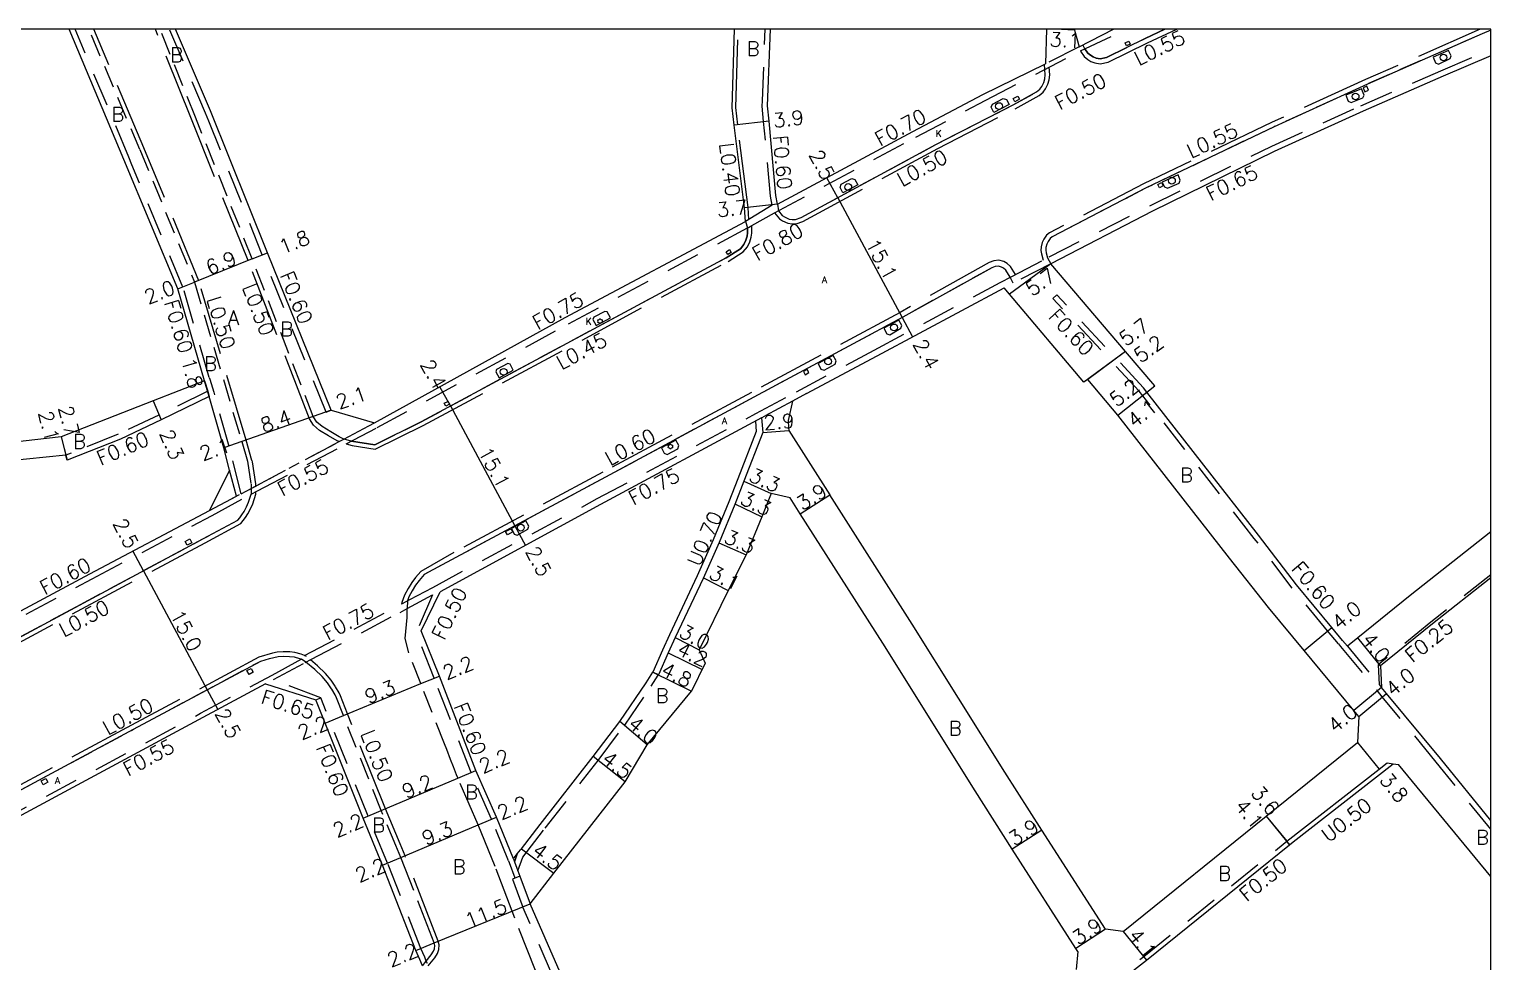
# Model space of a CAD drawing. Header units: metres. Extents: x -4000 to -3200, y -110400 to -109800.
# Drawn here: x -3362 to -3200, y -109903.4 to -109800 of the extents above; entities that cross this region are included whole.
import ezdxf

# ---------------------------------------------------------------- set-up
doc = ezdxf.new("R2010")
doc.units = ezdxf.units.M
doc.header["$LTSCALE"] = 2.5
for name, pattern in [('2213000', [1.5, 1, -0.5]), ('2227000', [2.5, 2, -0.5]), ('2232000', [2.5, 1.5, -1]), ('2233000', [4, 3, -1]), ('6301000', [1, 0.5, -0.5])]:
    doc.linetypes.add(name, pattern=pattern)
doc.layers.get('0').update_dxf_attribs({"color": 150, "lineweight": 30})
for name, color, linetype in [('2101000', 177, 'Continuous'), ('2213000', 6, '2213000'), ('2227000', 3, '2227000'), ('2231000', 162, 'Continuous'), ('2232000', 4, '2232000'), ('2233000', 62, '2233000'), ('2235000', 7, 'Continuous'), ('2236000', 3, 'Continuous'), ('2238000', 11, 'Continuous'), ('2239000', 3, 'Continuous'), ('9107000', 111, 'Continuous'), ('9201100', 215, 'Continuous'), ('9201500', 222, 'Continuous'), ('9202100', 82, 'Continuous'), ('9202200', 155, '6301000'), ('9203500', 155, 'Continuous'), ('999', 7, 'Continuous')]:
    doc.layers.add(name, color=color, linetype=linetype)
doc.styles.add('Dm_Anotation', font='txt.shx', dxfattribs={"bigfont": 'pscdm.shx'})

# ---------------------------------------------------------------- blocks, each defined once
blk = doc.blocks.new('223800')
blk.add_circle((0, 0), 0.75)
blk = doc.blocks.new('223900')
blk.add_lwpolyline([(-0.22, -0.37), (-0.44, -0.3), (-0.47, -0.27), (-0.48, -0.24), (-0.44, 0.01), (-0.48, 0.23), (-0.47, 0.27), (-0.45, 0.29), (-0.21, 0.38), (-0.04, 0.53), (0, 0.54), (0.03, 0.53), (0.22, 0.37), (0.44, 0.3), (0.47, 0.27), (0.48, 0.24), (0.44, -0.01), (0.48, -0.23), (0.47, -0.27), (0.45, -0.29), (0.21, -0.38), (0.04, -0.53), (0, -0.54), (-0.03, -0.53)], close=True)

msp = doc.modelspace()

# ---------------------------------------------------------------- linework, layer by layer
at = {"layer": '2101000'}
for points in [[(-3351.55, -109814.42), (-3357.61, -109800)], [(-3341.95, -109809.06), (-3345.82, -109800)], [(-3284.1, -109808.7), (-3283.85, -109800)], [(-3280.18, -109808.48), (-3279.85, -109800)], [(-3249.26, -109800), (-3249.37, -109803.84)], [(-3246.12, -109800), (-3246.16, -109800.12), (-3245.64, -109801.94)], [(-3245.64, -109801.94), (-3241.83, -109800)], [(-3200, -109802.93), (-3205.27, -109805.2), (-3214.13, -109809.09), (-3224, -109813.55), (-3237.5, -109820.16), (-3248.77, -109825.99)], [(-3279.07, -109819.4), (-3264.08, -109811.34), (-3256.31, -109807.25), (-3249.37, -109803.84)], [(-3328.57, -109842.23), (-3335.64, -109824.79), (-3341.95, -109809.06)], [(-3282.64, -109821.32), (-3282.75, -109819.78), (-3283.89, -109810.64), (-3284.1, -109808.7)], [(-3279.07, -109819.4), (-3279.26, -109818.44), (-3280.02, -109810.19), (-3280.18, -109808.48)], [(-3342.6, -109838.97), (-3345.56, -109828.79), (-3351.55, -109814.42)], [(-3323.77, -109843.62), (-3302.61, -109831.96), (-3282.64, -109821.32)], [(-3216.43, -109867.74), (-3217.62, -109866.3), (-3221.54, -109861.57), (-3225.75, -109856.07), (-3238.13, -109840.22), (-3237.26, -109839.54), (-3240.51, -109835.71), (-3248.77, -109825.99)], [(-3275.85, -109840.38), (-3268.03, -109836.2), (-3253.96, -109828.66), (-3253.96, -109828.66)], [(-3214.64, -109876.16), (-3215.19, -109875.51), (-3220.7, -109868.85), (-3224.65, -109864.09), (-3228.97, -109858.61), (-3241.35, -109842.76), (-3244.69, -109838.81), (-3245.1, -109839.1), (-3253.36, -109829.36), (-3253.96, -109828.66)], [(-3342.6, -109838.97), (-3348.32, -109841.2), (-3358.49, -109845.16), (-3366.96, -109846.12), (-3370.79, -109846.55), (-3374.75, -109846.99)], [(-3275.85, -109840.38), (-3277.42, -109841.22), (-3277.91, -109843.36), (-3277.88, -109844.18), (-3277.83, -109844.47), (-3273.27, -109851.62)], [(-3342.08, -109840.7), (-3347.41, -109843.31), (-3351.92, -109845.45), (-3357.83, -109847.78), (-3357.93, -109847.38), (-3357.98, -109847.2), (-3366.74, -109848.11), (-3370.56, -109848.54), (-3374.48, -109849.07)], [(-3339.83, -109848.86), (-3340.46, -109846.4), (-3342.08, -109840.7)], [(-3328.57, -109842.23), (-3323.77, -109843.62)], [(-3280.84, -109843.07), (-3298.72, -109852.68), (-3316.48, -109862.37)], [(-3280.84, -109843.07), (-3280.72, -109844.69), (-3282.82, -109850.09), (-3283.81, -109852.66), (-3285.56, -109856.89), (-3287.34, -109860.88), (-3290.42, -109867.41), (-3291.21, -109869.12), (-3292.29, -109871.57), (-3292.91, -109871.26)], [(-3339.83, -109848.86), (-3342.04, -109853.35)], [(-3277.69, -109851.94), (-3279.8, -109851.44), (-3280.81, -109854.04), (-3282.56, -109858.25), (-3284.54, -109862.2), (-3287.76, -109868.79), (-3287.09, -109870.26)], [(-3245.78, -109902.21), (-3245.99, -109901.88), (-3253.06, -109890.88), (-3257.17, -109884.42), (-3267.42, -109868.04), (-3276.57, -109853.71), (-3277.69, -109851.94)], [(-3242.73, -109899.74), (-3249.77, -109888.79), (-3253.88, -109882.33), (-3264.14, -109865.93), (-3273.27, -109851.62)], [(-3404.86, -109886.6), (-3396.62, -109882.51), (-3373.68, -109870.2), (-3355.34, -109860.36), (-3342.04, -109853.35)], [(-3200, -109855.7), (-3208.94, -109862.75), (-3214.73, -109867.44), (-3215.9, -109868.38)], [(-3200, -109860.79), (-3206.47, -109865.9), (-3212.23, -109870.56)], [(-3318.58, -109866.69), (-3316.48, -109862.37)], [(-3308.36, -109891.96), (-3310.24, -109887.33), (-3312.51, -109882.15), (-3316.57, -109871.71), (-3318.58, -109866.69)], [(-3216.43, -109867.74), (-3215.9, -109868.38)], [(-3308.36, -109891.96), (-3307.93, -109891.41), (-3307.57, -109890.95), (-3307.48, -109890.83), (-3305.39, -109888.13), (-3299.51, -109880.62), (-3296.58, -109876.72), (-3293.65, -109872.44), (-3292.91, -109871.26)], [(-3287.09, -109870.26), (-3288.6, -109873.37)], [(-3212.23, -109870.56), (-3212.11, -109872.96)], [(-3335.86, -109872.54), (-3342.79, -109876.29), (-3376.39, -109894.37), (-3386.42, -109899.16)], [(-3335.86, -109872.54), (-3330.26, -109874.34)], [(-3200, -109887.72), (-3205.57, -109880.84), (-3211.56, -109873.61), (-3212.11, -109872.96)], [(-3318.45, -109903.81), (-3318.75, -109903.1), (-3319.18, -109902.11), (-3322.86, -109892.67), (-3325.03, -109887.45), (-3329.25, -109876.91), (-3330.26, -109874.34)], [(-3306.5, -109896.94), (-3303.89, -109893.54), (-3295.98, -109883.41), (-3293.54, -109879.32), (-3288.6, -109873.37)], [(-3214.64, -109876.16), (-3214.79, -109879.06)], [(-3240.75, -109899.99), (-3224.91, -109887.22), (-3214.79, -109879.06)], [(-3255.66, -109917.04), (-3252.52, -109914.53), (-3252.83, -109914.14), (-3247.83, -109910.13), (-3247.52, -109910.52), (-3243.52, -109907.36), (-3238.16, -109903.17), (-3222.31, -109890.39), (-3222.62, -109890), (-3212.39, -109882), (-3211.5, -109881.31)], [(-3211.5, -109881.31), (-3210.82, -109881.41), (-3210.22, -109881.5)], [(-3200, -109893.9), (-3208.67, -109883.37), (-3210.22, -109881.5)], [(-3277.65, -109967.44), (-3278.63, -109965.37), (-3284.78, -109949.62), (-3287.54, -109943.06), (-3294.8, -109925.84), (-3300.33, -109911.64), (-3301.32, -109909.21), (-3303.18, -109904.54), (-3306.5, -109896.94)], [(-3240.75, -109899.99), (-3242.73, -109899.74)], [(-3245.78, -109902.21), (-3245.98, -109904.21)]]:
    msp.add_lwpolyline(points, dxfattribs=at)
at = {"layer": '2213000'}
for points in [[(-3349.78, -109813.34), (-3355.42, -109800)], [(-3343.61, -109809.76), (-3347.52, -109800)], [(-3200, -109800.12), (-3200.95, -109800.51), (-3213.66, -109806.07), (-3224.02, -109810.8), (-3238.27, -109817.63), (-3248.61, -109823), (-3248.85, -109823.21), (-3249.09, -109823.53), (-3249.22, -109823.81), (-3249.32, -109824.21), (-3249.33, -109824.49), (-3249.3, -109824.8), (-3249.15, -109825.33)], [(-3245, -109802.18), (-3244.66, -109802.66), (-3244.38, -109802.89), (-3244.09, -109803.06), (-3243.74, -109803.19), (-3243.32, -109803.27), (-3242.61, -109803.13), (-3238.3, -109801.02), (-3236.12, -109800)], [(-3278.97, -109820.12), (-3278.55, -109820.64), (-3278.29, -109820.78), (-3277.79, -109821.04), (-3277.44, -109821.08), (-3277.1, -109821.08), (-3276.46, -109820.86), (-3261.54, -109812.79), (-3252.97, -109808.38), (-3250.35, -109806.95), (-3250, -109806.65), (-3249.79, -109806.36), (-3249.56, -109805.92), (-3249.44, -109805.51), (-3249.39, -109805.06), (-3249.44, -109804.47)], [(-3330.55, -109842.93), (-3337.31, -109825.46), (-3343.61, -109809.76)], [(-3349.78, -109813.34), (-3343.71, -109828.05), (-3338.48, -109845.71), (-3337.84, -109847.86), (-3337.45, -109850.43), (-3337.44, -109850.9), (-3337.42, -109851.53)], [(-3326.3, -109845.65), (-3323.74, -109846.05), (-3318.59, -109843.5), (-3284.79, -109825.33), (-3283.2, -109824.33), (-3282.82, -109823.85), (-3282.6, -109823.37), (-3282.46, -109822.93), (-3282.41, -109822.56), (-3282.41, -109822.03)], [(-3253.28, -109827.49), (-3253.77, -109826.72), (-3254.01, -109826.5), (-3254.25, -109826.36), (-3254.59, -109826.27), (-3254.94, -109826.31), (-3255.33, -109826.43), (-3265.19, -109831.91), (-3281.7, -109840.79), (-3298.15, -109849.64), (-3318.24, -109860.43), (-3318.82, -109861.09), (-3319.22, -109861.61), (-3319.59, -109862.23), (-3319.96, -109862.91), (-3320.12, -109863.37), (-3320.13, -109864.2)], [(-3326.3, -109845.65), (-3327.15, -109845.42), (-3327.67, -109845.17), (-3328.62, -109844.63), (-3329.57, -109844.05), (-3330.15, -109843.55), (-3330.55, -109842.93)], [(-3417.33, -109894.36), (-3416.86, -109894.72), (-3416.31, -109895.04), (-3415.96, -109895.15), (-3415.63, -109895.22), (-3415.25, -109895.22), (-3414.86, -109895.11), (-3413.95, -109894.67), (-3366.28, -109869.08), (-3342.78, -109856.48), (-3338.9, -109854.42), (-3338.7, -109854.15), (-3338.48, -109853.84), (-3338.23, -109853.46), (-3337.96, -109852.95), (-3337.72, -109852.42), (-3337.42, -109851.53)], [(-3316.01, -109879.22), (-3318.62, -109872.52), (-3319.97, -109869.13), (-3320.35, -109867.54), (-3320.14, -109865.21), (-3320.13, -109864.2)], [(-3387.09, -109898.92), (-3387, -109898.48), (-3386.95, -109898.02), (-3386.81, -109897.61), (-3386.57, -109897.18), (-3386.36, -109896.93), (-3386.1, -109896.7), (-3370.54, -109888.35), (-3350.47, -109877.58), (-3336.38, -109870.04), (-3335.39, -109869.74), (-3334.46, -109869.53), (-3333.89, -109869.49), (-3333.2, -109869.51), (-3332.68, -109869.57), (-3332.07, -109869.73), (-3331.86, -109869.81)], [(-3328.98, -109872.45), (-3329.57, -109871.75), (-3330.39, -109870.95), (-3331.36, -109870.16), (-3331.86, -109869.81)], [(-3321.39, -109890.49), (-3323.01, -109886.59), (-3327.21, -109876.07), (-3327.99, -109874.09), (-3328.13, -109873.79), (-3328.5, -109873.16), (-3328.54, -109873.11), (-3328.98, -109872.45)], [(-3315.35, -109880.93), (-3315.76, -109879.85)], [(-3314.68, -109882.64), (-3315.02, -109881.77)], [(-3318.45, -109903.81), (-3318.02, -109903.28), (-3317.49, -109902.61), (-3317.21, -109902.2), (-3317.12, -109901.92), (-3317.09, -109901.54), (-3317.14, -109901.28)]]:
    msp.add_lwpolyline(points, dxfattribs=at)
at = {"layer": '2227000'}
for points in [[(-3326.3, -109845.65), (-3323.74, -109846.05)], [(-3338.9, -109854.42), (-3338.7, -109854.15), (-3338.48, -109853.84), (-3338.23, -109853.46), (-3337.96, -109852.95), (-3337.72, -109852.42), (-3337.42, -109851.53)], [(-3349.3, -109859.97), (-3342.78, -109856.48), (-3342.19, -109856.17)], [(-3357.87, -109864.57), (-3355.73, -109863.43)], [(-3315.76, -109879.85), (-3316.01, -109879.22)], [(-3315.02, -109881.77), (-3315.35, -109880.93)], [(-3308.51, -109897.76), (-3310.39, -109892.79), (-3312.27, -109888.19), (-3314.54, -109882.99), (-3314.68, -109882.64)], [(-3317.14, -109901.28), (-3320.84, -109891.81), (-3321.39, -109890.49)], [(-3279.87, -109968.44), (-3280.82, -109966.36), (-3287.1, -109950.55), (-3289.75, -109944), (-3296.76, -109926.84), (-3303.64, -109910.16), (-3308.51, -109897.76)]]:
    msp.add_lwpolyline(points, dxfattribs=at)
at = {"layer": '2231000'}
for points in [[(-3281.51, -109843.43), (-3281.43, -109844.58), (-3283.47, -109849.84), (-3284.46, -109852.4), (-3286.21, -109856.61), (-3287.98, -109860.59), (-3291.06, -109867.11), (-3291.84, -109868.84), (-3292.91, -109871.26)], [(-3222.31, -109890.39), (-3221.91, -109890.08), (-3210.82, -109881.41)]]:
    msp.add_lwpolyline(points, dxfattribs=at)
at = {"layer": '2232000'}
for points in [[(-3432.09, -109901.72), (-3432.04, -109902.36), (-3421.79, -109896.8), (-3417.11, -109894.24), (-3416.08, -109893.67), (-3396.33, -109883.05), (-3373.39, -109870.74), (-3355.05, -109860.9), (-3341.76, -109853.88), (-3337.43, -109851.54), (-3336.74, -109851.17), (-3326.9, -109845.97), (-3323.48, -109844.15), (-3302.24, -109832.65), (-3282.31, -109821.98), (-3281.93, -109821.77), (-3279.41, -109820.35), (-3263.75, -109811.96), (-3255.98, -109807.87), (-3245.49, -109802.41), (-3240.39, -109800)], [(-3350.99, -109814.18), (-3356.96, -109800)], [(-3342.5, -109809.29), (-3346.48, -109800)], [(-3280.77, -109808.54), (-3280.76, -109807.95), (-3280.45, -109800)], [(-3376.64, -109893.9), (-3343.04, -109875.82), (-3335.12, -109871.58), (-3331.29, -109869.51), (-3331.52, -109869.42), (-3320.72, -109863.69), (-3319.85, -109863.22), (-3317.29, -109861.86), (-3299.07, -109852.03), (-3281.48, -109842.6), (-3276.98, -109840.19), (-3268.38, -109835.56), (-3254.41, -109828.06), (-3253.11, -109827.4), (-3248.97, -109825.23), (-3237.79, -109819.57), (-3224.28, -109812.96), (-3214.4, -109808.49), (-3205.53, -109804.6), (-3200, -109802.22)], [(-3245.64, -109801.94), (-3249.37, -109803.84)], [(-3329.12, -109842.46), (-3336.2, -109825.02), (-3342.14, -109810.19), (-3342.5, -109809.29)], [(-3279.66, -109819.51), (-3279.85, -109818.52), (-3280.62, -109810.24), (-3280.77, -109808.54)], [(-3342.08, -109838.61), (-3345, -109828.59), (-3350.65, -109815.02), (-3350.99, -109814.18)], [(-3279.66, -109819.51), (-3282.64, -109821.32)], [(-3248.77, -109825.99), (-3253.96, -109828.66)], [(-3248.55, -109829.85), (-3248.11, -109829.45)], [(-3216.89, -109868.12), (-3218.09, -109866.68), (-3222.01, -109861.94), (-3226.22, -109856.43), (-3238.97, -109840.12), (-3248.55, -109829.85)], [(-3238.13, -109840.22), (-3238.51, -109839.73), (-3248.11, -109829.45)], [(-3342.6, -109838.97), (-3342.25, -109840.12), (-3342.08, -109840.7)], [(-3342.08, -109838.61), (-3342.03, -109838.78), (-3341.59, -109840.23), (-3341.5, -109840.53)], [(-3342.25, -109840.12), (-3347.67, -109842.77), (-3352.17, -109844.9), (-3357.41, -109846.97), (-3357.98, -109847.2)], [(-3338.54, -109851.48), (-3339.88, -109846.25), (-3341.5, -109840.53)], [(-3329.12, -109842.46), (-3328.57, -109842.23)], [(-3277.42, -109841.22), (-3280.45, -109842.86)], [(-3338.54, -109851.48), (-3337.44, -109850.9), (-3336.94, -109850.64), (-3327.69, -109845.71), (-3327.15, -109845.42), (-3323.77, -109843.62)], [(-3339.08, -109851.77), (-3339.83, -109848.86)], [(-3342.04, -109853.35), (-3339.08, -109851.77)], [(-3200, -109860.48), (-3206.63, -109865.71), (-3212.49, -109870.45)], [(-3329.71, -109874.12), (-3334.95, -109872.09), (-3331.45, -109870.2), (-3330.73, -109869.83), (-3320.93, -109864.63), (-3320.13, -109864.2), (-3317.34, -109862.69), (-3319.14, -109866.91)], [(-3308.91, -109892.19), (-3310.8, -109887.56), (-3313.06, -109882.38), (-3317.13, -109871.93), (-3319.14, -109866.91)], [(-3216.89, -109868.12), (-3216.66, -109868.4), (-3212.68, -109873.21), (-3212.57, -109873.34)], [(-3215.9, -109868.38), (-3212.37, -109872.64), (-3212.11, -109872.96)], [(-3212.49, -109870.45), (-3212.37, -109872.64)], [(-3307.31, -109891.75), (-3304.83, -109888.56), (-3298.95, -109881.04), (-3296.01, -109877.12), (-3293.07, -109872.83), (-3292.31, -109871.61), (-3292.29, -109871.57)], [(-3330.26, -109874.34), (-3329.71, -109874.12)], [(-3317.9, -109903.57), (-3318.02, -109903.28), (-3318.2, -109902.86), (-3318.63, -109901.89), (-3322.31, -109892.44), (-3324.48, -109887.22), (-3329.71, -109874.12)], [(-3200, -109888.68), (-3206.04, -109881.22), (-3212.03, -109873.99), (-3212.57, -109873.34)], [(-3247.83, -109910.13), (-3246.85, -109909.35), (-3243.83, -109906.97), (-3238.47, -109902.78), (-3223.01, -109890.32), (-3222.62, -109890)], [(-3308.91, -109892.19), (-3308.85, -109892.36), (-3308.21, -109894.07), (-3308.2, -109894.08)], [(-3308.36, -109891.96), (-3308.24, -109892.27), (-3307.87, -109893.27), (-3307.65, -109893.86), (-3306.5, -109896.94)], [(-3307.93, -109891.41), (-3308.24, -109892.27)], [(-3307.87, -109893.27), (-3307.31, -109891.75)], [(-3307.65, -109893.86), (-3308.48, -109894.19)], [(-3308.48, -109894.19), (-3307.42, -109897.01), (-3307.33, -109897.27), (-3307.32, -109897.3)], [(-3278.46, -109967.82), (-3279.46, -109965.73), (-3285.61, -109949.96), (-3288.37, -109943.41), (-3295.64, -109926.18), (-3301.17, -109911.97), (-3302.16, -109909.55), (-3304.02, -109904.88), (-3307.32, -109897.3)]]:
    msp.add_lwpolyline(points, dxfattribs=at)
at = {"layer": '2232000', "flags": 128}
msp.add_lwpolyline([(-3280.84, -109843.07), (-3280.45, -109842.86)], dxfattribs=at)
at = {"layer": '2233000'}
for points in [[(-3349.32, -109813.14), (-3354.88, -109800)], [(-3344.07, -109809.96), (-3348.06, -109800)], [(-3283.7, -109808.68), (-3283.45, -109800)], [(-3201.13, -109800), (-3201.16, -109800.01), (-3213.88, -109805.58), (-3224.25, -109810.31), (-3238.51, -109817.15), (-3248.91, -109822.56), (-3249.24, -109822.84), (-3249.55, -109823.25), (-3249.73, -109823.62), (-3249.85, -109824.13), (-3249.87, -109824.52), (-3249.82, -109824.9), (-3249.63, -109825.58)], [(-3245.5, -109802.42), (-3245.07, -109803.04), (-3244.69, -109803.35), (-3244.33, -109803.56), (-3243.88, -109803.73), (-3243.32, -109803.83), (-3242.43, -109803.66), (-3238.06, -109801.52), (-3234.82, -109800)], [(-3279.41, -109820.35), (-3278.87, -109821.03), (-3278.52, -109821.22), (-3277.94, -109821.51), (-3277.47, -109821.57), (-3277.01, -109821.57), (-3276.26, -109821.31), (-3261.31, -109813.23), (-3252.74, -109808.82), (-3250.06, -109807.36), (-3249.63, -109806.98), (-3249.37, -109806.62), (-3249.1, -109806.1), (-3248.96, -109805.6), (-3248.9, -109805.07), (-3248.97, -109804.22)], [(-3282.25, -109821.08), (-3282.35, -109819.74), (-3283.49, -109810.6), (-3283.7, -109808.68)], [(-3330.97, -109843.2), (-3337.77, -109825.65), (-3344.07, -109809.96)], [(-3337.35, -109847.79), (-3338, -109845.56), (-3343.24, -109827.88), (-3349.32, -109813.14)], [(-3326.9, -109845.97), (-3326.23, -109846.14), (-3323.67, -109846.54), (-3318.37, -109843.92), (-3284.55, -109825.73), (-3282.88, -109824.69), (-3282.42, -109824.1), (-3282.15, -109823.55), (-3282, -109823.03), (-3281.94, -109822.6), (-3281.93, -109821.77)], [(-3252.69, -109827.18), (-3253.26, -109826.3), (-3253.62, -109825.96), (-3254, -109825.75), (-3254.53, -109825.6), (-3255.09, -109825.66), (-3255.63, -109825.84), (-3265.48, -109831.39), (-3281.98, -109840.25), (-3298.45, -109849.1), (-3314.95, -109857.99), (-3318.63, -109860.09), (-3319.21, -109860.77), (-3319.64, -109861.31), (-3320.04, -109861.97), (-3320.43, -109862.71), (-3320.73, -109863.54), (-3320.77, -109863.71)], [(-3327.69, -109845.71), (-3327.91, -109845.61), (-3328.87, -109845.06), (-3329.86, -109844.46), (-3330.53, -109843.88), (-3330.97, -109843.2)], [(-3337.35, -109847.79), (-3337.32, -109847.96), (-3336.95, -109850.38), (-3336.94, -109850.64)], [(-3417.76, -109894.58), (-3417.15, -109895.12), (-3416.5, -109895.48), (-3416.08, -109895.62), (-3415.68, -109895.71), (-3415.19, -109895.7), (-3414.68, -109895.57), (-3413.73, -109895.1), (-3366.05, -109869.51), (-3342.55, -109856.91), (-3338.59, -109854.8), (-3338.31, -109854.44), (-3338.07, -109854.11), (-3337.81, -109853.7), (-3337.52, -109853.17), (-3337.26, -109852.6), (-3336.91, -109851.53), (-3336.91, -109851.26)], [(-3331.52, -109869.42), (-3331.91, -109869.26), (-3332.58, -109869.08), (-3333.16, -109869.01), (-3333.9, -109868.99), (-3334.54, -109869.04), (-3335.08, -109869.16), (-3336.57, -109869.59), (-3350.7, -109877.15), (-3370.77, -109887.92), (-3386.38, -109896.29), (-3386.71, -109896.59), (-3386.97, -109896.9), (-3387.26, -109897.41), (-3387.43, -109897.92), (-3387.49, -109898.49), (-3387.55, -109899.16)], [(-3328.58, -109872.15), (-3329.21, -109871.41), (-3330.08, -109870.55), (-3330.87, -109869.9)], [(-3320.92, -109890.3), (-3322.55, -109886.4), (-3326.75, -109875.89), (-3327.53, -109873.89), (-3327.69, -109873.56), (-3328.08, -109872.89), (-3328.13, -109872.83), (-3328.58, -109872.15)], [(-3317.8, -109903.8), (-3317.09, -109902.91), (-3316.76, -109902.43), (-3316.62, -109902.01), (-3316.59, -109901.5), (-3316.69, -109901.08), (-3320.37, -109891.63), (-3320.92, -109890.3)]]:
    msp.add_lwpolyline(points, dxfattribs=at)
at = {"layer": '2235000'}
for points in [[(-3240.54, -109801.51), (-3240.13, -109801.31), (-3239.97, -109801.64), (-3240.38, -109801.84)], [(-3214.16, -109806.51), (-3213.96, -109806.94), (-3213.55, -109806.76), (-3213.74, -109806.32)], [(-3252.94, -109807.69), (-3252.44, -109807.42), (-3252.26, -109807.76), (-3252.76, -109808.03)], [(-3236.33, -109817.36), (-3236.74, -109817.56), (-3236.91, -109817.2), (-3236.5, -109817)], [(-3284.79, -109824.67), (-3284.41, -109824.43), (-3284.22, -109824.73), (-3284.6, -109824.96)], [(-3275.6, -109838.06), (-3275.79, -109837.71), (-3276.21, -109837.93), (-3276.02, -109838.29)], [(-3316.02, -109841.46), (-3315.62, -109841.25), (-3315.44, -109841.57), (-3315.84, -109841.79)], [(-3344.76, -109856.77), (-3344.24, -109856.49), (-3344.02, -109856.92), (-3344.53, -109857.19)], [(-3309.22, -109855.68), (-3308.63, -109855.37), (-3308.44, -109855.72), (-3309.03, -109856.04)], [(-3337.21, -109871.28), (-3337.67, -109871.53), (-3337.9, -109871.09), (-3337.44, -109870.84)], [(-3360.71, -109883.31), (-3360.2, -109883.03), (-3359.97, -109883.47), (-3360.48, -109883.75)]]:
    msp.add_lwpolyline(points, close=True, dxfattribs=at)
at = {"layer": '2236000'}
for points in [[(-3206.4, -109803.11), (-3206.11, -109803.74), (-3205.79, -109803.87), (-3204.5, -109803.26), (-3204.4, -109802.94), (-3204.67, -109802.35)], [(-3216.06, -109807.32), (-3215.8, -109807.99), (-3215.49, -109808.13), (-3214.17, -109807.62), (-3214.03, -109807.31), (-3214.34, -109806.6)], [(-3255.08, -109809.23), (-3255.38, -109808.64), (-3255.25, -109808.29), (-3254.05, -109807.67), (-3253.69, -109807.77), (-3253.38, -109808.36)], [(-3236.42, -109816.96), (-3236.16, -109817.46), (-3235.84, -109817.6), (-3234.54, -109817.05), (-3234.42, -109816.72), (-3234.67, -109816.12)], [(-3271.82, -109818.12), (-3272.14, -109817.53), (-3272.03, -109817.19), (-3270.85, -109816.55), (-3270.5, -109816.65), (-3270.19, -109817.23)], [(-3297.6, -109831.98), (-3297.96, -109831.32), (-3298.23, -109831.27), (-3299.44, -109831.92), (-3299.55, -109832.18), (-3299.2, -109832.84)], [(-3267.3, -109833.15), (-3266.95, -109833.76), (-3266.62, -109833.86), (-3265.39, -109833.15), (-3265.31, -109832.82), (-3265.64, -109832.25)], [(-3308.37, -109837.77), (-3308.73, -109837.11), (-3308.98, -109837.05), (-3310.22, -109837.72), (-3310.3, -109837.96), (-3309.95, -109838.62)], [(-3274.59, -109837.06), (-3274.26, -109837.66), (-3273.92, -109837.78), (-3272.68, -109837.11), (-3272.58, -109836.76), (-3272.9, -109836.16)], [(-3291.96, -109846.4), (-3291.64, -109847), (-3291.31, -109847.12), (-3290.12, -109846.49), (-3290.02, -109846.13), (-3290.35, -109845.53)], [(-3308.59, -109855.34), (-3308.27, -109855.95), (-3307.94, -109856.07), (-3306.75, -109855.43), (-3306.65, -109855.08), (-3306.98, -109854.47)]]:
    msp.add_lwpolyline(points, close=True, dxfattribs=at)
at = {"layer": '9107000'}
for points in [[(-3200, -109800.12), (-3200.95, -109800.51), (-3213.66, -109806.07), (-3224.02, -109810.8), (-3238.27, -109817.63), (-3248.61, -109823), (-3248.85, -109823.21), (-3249.09, -109823.53), (-3249.22, -109823.81), (-3249.32, -109824.21), (-3249.33, -109824.49), (-3249.3, -109824.8), (-3249.15, -109825.33), (-3248.77, -109825.99)], [(-3236.12, -109800), (-3238.3, -109801.02), (-3242.61, -109803.13), (-3243.32, -109803.27), (-3243.74, -109803.19), (-3244.09, -109803.06), (-3244.38, -109802.89), (-3244.66, -109802.66), (-3245, -109802.18), (-3245.21, -109801.72)], [(-3279.07, -109819.4), (-3278.97, -109820.12), (-3278.55, -109820.64), (-3278.29, -109820.78), (-3277.79, -109821.04), (-3277.44, -109821.08), (-3277.1, -109821.08), (-3276.46, -109820.86), (-3261.54, -109812.79), (-3252.97, -109808.38), (-3250.35, -109806.95), (-3250, -109806.65), (-3249.79, -109806.36), (-3249.56, -109805.92), (-3249.44, -109805.51), (-3249.39, -109805.06), (-3249.44, -109804.47), (-3249.49, -109803.9)], [(-3282.64, -109821.32), (-3282.41, -109822.03), (-3282.41, -109822.56), (-3282.46, -109822.93), (-3282.6, -109823.37), (-3282.82, -109823.85), (-3283.2, -109824.33), (-3284.79, -109825.33), (-3318.59, -109843.5), (-3323.74, -109846.05), (-3326.3, -109845.65)], [(-3252.95, -109828.13), (-3253.28, -109827.49), (-3253.77, -109826.72), (-3254.01, -109826.5), (-3254.25, -109826.36), (-3254.59, -109826.27), (-3254.94, -109826.31), (-3255.33, -109826.43), (-3265.19, -109831.91), (-3281.7, -109840.79), (-3298.15, -109849.64), (-3318.24, -109860.43), (-3318.82, -109861.09), (-3319.22, -109861.61), (-3319.59, -109862.23), (-3319.96, -109862.91), (-3320.12, -109863.37), (-3320.13, -109864.2)], [(-3417.52, -109893.82), (-3417.33, -109894.36), (-3416.86, -109894.72), (-3416.31, -109895.04), (-3415.96, -109895.15), (-3415.63, -109895.22), (-3415.25, -109895.22), (-3414.86, -109895.11), (-3413.95, -109894.67), (-3366.28, -109869.08), (-3342.78, -109856.48), (-3338.9, -109854.42), (-3338.7, -109854.15), (-3338.48, -109853.84), (-3338.23, -109853.46), (-3337.96, -109852.95), (-3337.72, -109852.42), (-3337.42, -109851.53)], [(-3386.42, -109899.16), (-3386.84, -109899.39), (-3387.09, -109898.92), (-3387, -109898.48), (-3386.95, -109898.02), (-3386.81, -109897.61), (-3386.57, -109897.18), (-3386.36, -109896.93), (-3386.1, -109896.7), (-3370.54, -109888.35), (-3350.47, -109877.58), (-3336.38, -109870.04), (-3335.39, -109869.74), (-3334.46, -109869.53), (-3333.89, -109869.49), (-3333.2, -109869.51), (-3332.68, -109869.57), (-3332.07, -109869.73), (-3331.86, -109869.81)]]:
    msp.add_lwpolyline(points, dxfattribs=at)
at = {"layer": '9201100'}
for points in [[(-3246.16, -109800.12), (-3248.32, -109800)], [(-3280.02, -109810.19), (-3283.89, -109810.64)], [(-3279.07, -109819.4), (-3282.75, -109819.78)], [(-3337.31, -109825.46), (-3343.71, -109828.05)], [(-3337.31, -109825.46), (-3335.64, -109824.79)], [(-3248.77, -109825.99), (-3253.36, -109829.36)], [(-3345.56, -109828.79), (-3343.71, -109828.05)], [(-3240.51, -109835.71), (-3245.1, -109839.1)], [(-3240.51, -109835.71), (-3244.69, -109838.81)], [(-3342.08, -109840.7), (-3342.6, -109838.97)], [(-3241.35, -109842.76), (-3237.26, -109839.54)], [(-3241.35, -109842.76), (-3238.13, -109840.22)], [(-3348.32, -109841.2), (-3347.41, -109843.31)], [(-3328.57, -109842.23), (-3330.55, -109842.93)], [(-3330.55, -109842.93), (-3338.48, -109845.71)], [(-3358.49, -109845.16), (-3357.83, -109847.78)], [(-3358.49, -109845.16), (-3357.98, -109847.2)], [(-3338.48, -109845.71), (-3340.46, -109846.4)], [(-3276.57, -109853.71), (-3273.27, -109851.62)], [(-3220.7, -109868.85), (-3217.62, -109866.3)], [(-3212.23, -109870.56), (-3214.73, -109867.44)], [(-3292.91, -109871.26), (-3288.6, -109873.37)], [(-3327.21, -109876.07), (-3318.62, -109872.52)], [(-3318.62, -109872.52), (-3316.57, -109871.71)], [(-3212.11, -109872.96), (-3215.19, -109875.51)], [(-3214.64, -109876.16), (-3211.56, -109873.61)], [(-3329.25, -109876.91), (-3327.21, -109876.07)], [(-3293.54, -109879.32), (-3296.58, -109876.72)], [(-3214.79, -109879.06), (-3212.39, -109882)], [(-3295.98, -109883.41), (-3299.51, -109880.62)], [(-3314.53, -109883.01), (-3312.51, -109882.15)], [(-3323.01, -109886.59), (-3314.53, -109883.01)], [(-3325.03, -109887.45), (-3323.01, -109886.59)], [(-3312.27, -109888.19), (-3310.24, -109887.33)], [(-3224.91, -109887.22), (-3222.62, -109890)], [(-3224.91, -109887.22), (-3222.31, -109890.39)], [(-3320.84, -109891.81), (-3312.27, -109888.19)], [(-3249.77, -109888.79), (-3253.06, -109890.88)], [(-3307.48, -109890.83), (-3303.89, -109893.54)], [(-3322.86, -109892.67), (-3320.84, -109891.81)], [(-3317.14, -109901.28), (-3306.5, -109896.94)], [(-3242.73, -109899.74), (-3245.99, -109901.88)], [(-3240.75, -109899.99), (-3238.16, -109903.17)], [(-3319.18, -109902.11), (-3317.14, -109901.28)]]:
    msp.add_lwpolyline(points, dxfattribs=at)
at = {"layer": '9201100', "flags": 128}
for points in [[(-3272.41, -109818.67), (-3273.6, -109816.46)], [(-3272.41, -109818.67), (-3265.27, -109831.96)], [(-3265.27, -109831.96), (-3264.12, -109834.1)], [(-3315.34, -109841.75), (-3316.51, -109839.63)], [(-3315.34, -109841.75), (-3308.21, -109855.04)], [(-3280.72, -109844.69), (-3277.83, -109844.47)], [(-3282.82, -109850.09), (-3279.8, -109851.44)], [(-3283.8, -109852.62), (-3280.81, -109854.04)], [(-3308.21, -109855.04), (-3307.02, -109857.21)], [(-3349.38, -109860.02), (-3350.54, -109857.83)], [(-3285.58, -109856.93), (-3282.56, -109858.25)], [(-3349.38, -109860.02), (-3342.32, -109873.22)], [(-3287.3, -109860.79), (-3284.54, -109862.2)], [(-3290.42, -109867.41), (-3287.76, -109868.79)], [(-3291.21, -109869.12), (-3287.42, -109870.95)], [(-3342.32, -109873.22), (-3341.14, -109875.4)]]:
    msp.add_lwpolyline(points, dxfattribs=at)
at = {"layer": '9202200'}
msp.add_lwpolyline([(-3342.04, -109853.35), (-3323.77, -109843.62)], dxfattribs=at)
at = {"layer": '999'}
msp.add_lwpolyline([(-4000, -110400), (-3200, -110400), (-3200, -109800), (-4000, -109800)], close=True, dxfattribs=at)

# ---------------------------------------------------------------- block references
at = {"layer": '2238000', "xscale": 0.5, "yscale": 0.5, "zscale": 0.5}
for p in [(-3205.24, -109803.13, 10.81), (-3254.52, -109808.52, 12.22), (-3214.99, -109807.46, 11.18), (-3271.24, -109817.49, 12.62), (-3235.35, -109816.79, 11.71), (-3266.16, -109833.05, 12.43), (-3273.47, -109836.82, 12.66), (-3309.44, -109837.97, 13.41), (-3307.54, -109855.24, 13.64)]:
    msp.add_blockref('223800', p, dxfattribs=at)
at = {"layer": '2239000', "xscale": 0.5, "yscale": 0.5, "zscale": 0.5}
for p in [(-3298.75, -109832.36, 13.08), (-3290.95, -109846.26, 13.08)]:
    msp.add_blockref('223900', p, dxfattribs=at)

# ---------------------------------------------------------------- texts
at = {"layer": '9201500', "style": 'Dm_Anotation'}
for s, rotation, p in [('3.1', 356.8703, (-3248.96, -109801.9)), ('3.9', 6.7481, (-3279.48, -109810.93)), ('2.5', 298.2524, (-3275.65, -109813.89)), ('3.7', 5.9728, (-3285.73, -109820.84)), ('1.8', 21.971, (-3333.95, -109824.97)), ('15.1', 298.2516, (-3269.4, -109823.75)), ('6.9', 21.971, (-3342.08, -109827.28)), ('5.7', 36.3126, (-3250.84, -109829.69)), ('2.0', 21.971, (-3348.88, -109830.53)), ('5.7', 36.4791, (-3240.46, -109835.23)), ('5.2', 36.4791, (-3238.83, -109837.08)), ('2.4', 298.2119, (-3264.12, -109834.87)), ('1.8', 286.7866, (-3345.24, -109836.7)), ('2.4', 298.8596, (-3318.75, -109837.14)), ('5.2', 38.2405, (-3241.48, -109841.97)), ('2.1', 19.3273, (-3327.7, -109842.16)), ('2.7', 284.222, (-3358.84, -109841.95)), ('8.4', 19.3273, (-3336.06, -109844.75)), ('4.1', 38.2405, (-3239.5, -109844.27)), ('2.1', 284.222, (-3361.07, -109842.52)), ('2.9', 4.3653, (-3280.57, -109844.43)), ('2.3', 293.3376, (-3347.65, -109844.78)), ('2.1', 19.3273, (-3342.82, -109847.87)), ('15.1', 298.2412, (-3312.33, -109846.83)), ('3.3', 335.9636, (-3282.38, -109850.01)), ('3.3', 334.6696, (-3283.36, -109852.56)), ('3.9', 32.3126, (-3276.32, -109853.43)), ('2.5', 297.7869, (-3352.85, -109854.74)), ('3.3', 336.4083, (-3285.14, -109856.85)), ('2.5', 298.6123, (-3307.09, -109857.85)), ('3.1', 332.9992, (-3286.81, -109860.76)), ('15.0', 298.1375, (-3346.49, -109864.9)), ('4.0', 39.6602, (-3216.81, -109866.66)), ('3.0', 332.4662, (-3290.13, -109867.28)), ('4.2', 334.2272, (-3290.38, -109869.25)), ('4.0', 308.7025, (-3214.4, -109867.69)), ('2.2', 22.2682, (-3315.78, -109872.16)), ('4.8', 333.9097, (-3292.15, -109871.53)), ('4.0', 39.6423, (-3210.86, -109874.05)), ('9.3', 22.2682, (-3324.43, -109874.82)), ('2.5', 298.438, (-3341.51, -109875.81)), ('2.2', 22.2682, (-3331.86, -109878.8)), ('4.0', 39.5923, (-3217.25, -109878.07)), ('4.0', 319.3423, (-3295.8, -109877.22)), ('2.2', 22.9257, (-3311.74, -109882.52)), ('4.5', 321.676, (-3298.7, -109881.11)), ('9.2', 22.9257, (-3320.28, -109885.33)), ('3.8', 309.2172, (-3212.42, -109883.24)), ('3.6', 309.4035, (-3226.69, -109884.67)), ('2.2', 22.9294, (-3309.73, -109887.69)), ('4.1', 309.4035, (-3228.47, -109886.16)), ('2.2', 22.9257, (-3327.95, -109889.64)), ('9.3', 22.9294, (-3318.07, -109890.53)), ('3.9', 32.3773, (-3252.82, -109890.61)), ('4.5', 322.9058, (-3306.43, -109891.32)), ('2.2', 22.9294, (-3325.47, -109894.6)), ('11.5', 22.1762, (-3313.34, -109899.62)), ('3.9', 33.3061, (-3245.75, -109901.6)), ('4.1', 309.1688, (-3240.3, -109900.5)), ('2.2', 22.1762, (-3321.94, -109903.99))]:
    msp.add_text(s, height=1.6, rotation=rotation, dxfattribs=at).set_placement(p)
at = {"layer": '9202100', "style": 'Dm_Anotation'}
for s, height, p in [('B', 1.6, (-3282.49, -109802.96)), ('B', 1.6, (-3346.42, -109803.64)), ('B', 1.6, (-3352.94, -109810.22)), ('K', 0.75, (-3261.54, -109811.92, 12.44)), ('A', 0.75, (-3274.17, -109828.15)), ('A', 1.6, (-3340, -109832.77)), ('B', 1.6, (-3334.22, -109834.03)), ('K', 0.75, (-3300.36, -109832.75, 13.15)), ('B', 1.6, (-3342.68, -109837.86)), ('A', 0.75, (-3285.26, -109843.77, 12.96)), ('B', 1.6, (-3357.2, -109846.49)), ('B', 1.6, (-3234.46, -109850.22)), ('B', 1.6, (-3292.58, -109874.67)), ('B', 1.6, (-3260.09, -109878.28)), ('A', 0.75, (-3359.19, -109883.65, 14.56)), ('B', 1.6, (-3313.74, -109885.35)), ('B', 1.6, (-3324.02, -109889)), ('B', 1.6, (-3201.65, -109890.37)), ('B', 1.6, (-3315.11, -109893.64)), ('B', 1.6, (-3230.23, -109894.38))]:
    msp.add_text(s, height=height, dxfattribs=at).set_placement(p)
at = {"layer": '9203500', "style": 'Dm_Anotation'}
for s, rotation, p in [('L0.55', 26.0578, (-3239.06, -109804.07)), ('F0.50', 27.5039, (-3247.79, -109808.99)), ('F0.70', 28.2524, (-3267.72, -109813.01)), ('L0.55', 25.615, (-3233.23, -109814.34)), ('L0.40', 277.1412, (-3285.54, -109812.7)), ('F0.60', 275.2874, (-3279.6, -109811.82)), ('L0.50', 28.3887, (-3265.29, -109817.49)), ('F0.65', 26.0945, (-3231.06, -109819.07)), ('F0.80', 29.368, (-3281.3, -109825.74)), ('F0.60', 292.0677, (-3334.3, -109827.25)), ('L0.50', 291.1886, (-3338.46, -109828.58)), ('F0.75', 28.8596, (-3305.69, -109833.37)), ('F0.60', 286.7867, (-3347.12, -109830.28)), ('L0.50', 286.8074, (-3342.4, -109829.9)), ('F0.60', 313.0232, (-3249.14, -109831.92)), ('L0.45', 28.2685, (-3303.05, -109837.78)), ('F0.60', 23.3216, (-3354.13, -109848.39)), ('L0.60', 28.2741, (-3297.66, -109848.4)), ('F0.55', 28.0204, (-3333.98, -109851.81)), ('F0.75', 28.2624, (-3295.06, -109852.81)), ('U0.70', 66.0249, (-3287.7, -109859.66)), ('F0.60', 28.2299, (-3360.33, -109862.75)), ('F0.60', 309.6377, (-3222.2, -109859.84)), ('F0.50', 64.129, (-3316.04, -109867.82)), ('L0.50', 28.1895, (-3358.22, -109867.41)), ('F0.75', 27.9572, (-3328.96, -109867.78)), ('F0.25', 38.9811, (-3208.69, -109870.3)), ('L0.50', 28.2348, (-3353.35, -109878.28)), ('F0.65', 342.143, (-3336.47, -109874.69)), ('F0.60', 291.7896, (-3315.03, -109875.05)), ('L0.50', 291.7432, (-3325.34, -109878.08)), ('F0.55', 28.2944, (-3351.08, -109882.85)), ('F0.60', 291.7896, (-3330.28, -109879.62)), ('U0.50', 38.0056, (-3217.99, -109890.21)), ('F0.50', 38.8886, (-3227.07, -109896.79))]:
    msp.add_text(s, height=1.6, rotation=rotation, dxfattribs=at).set_placement(p)

doc.saveas('drawing.dxf')
